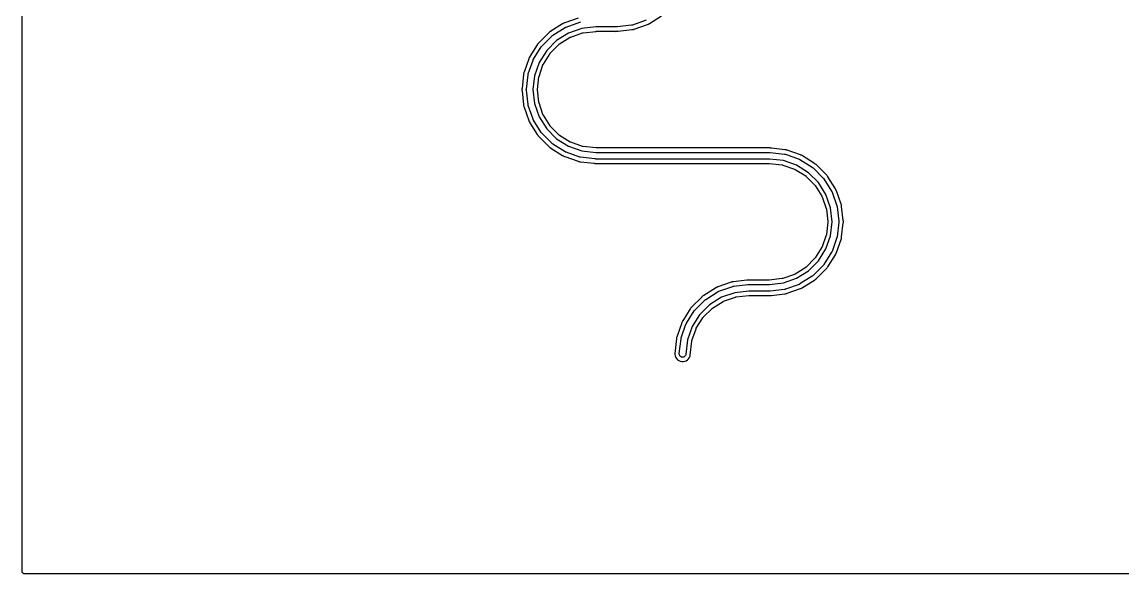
# Model space of a CAD drawing. Extents: x 140 to 150, y -60 to -50.
# Drawn here: x 140 to 145, y -60 to -57.49 of the extents above; entities that cross this region are included whole.
import ezdxf

# ---------------------------------------------------------------- set-up
doc = ezdxf.new("R2010")
doc.units = 0
doc.layers.add('BLACK', color=7, linetype='CONTINUOUS')

msp = doc.modelspace()

# ---------------------------------------------------------------- linework, layer by layer
at = {"layer": 'BLACK', "linetype": 'CONTINUOUS'}
for p, q in [((140, -59.9873), (140, -55.0476)), ((142.457, -57.4994), (142.456, -57.5005)), ((142.46, -57.4983), (142.457, -57.4994)), ((142.463, -57.4969), (142.46, -57.4981)), ((142.46, -57.4981), (142.46, -57.4982)), ((142.46, -57.4982), (142.46, -57.4982)), ((142.46, -57.4982), (142.46, -57.4983)), ((142.464, -57.4964), (142.463, -57.4969)), ((142.465, -57.4963), (142.464, -57.4964)), ((142.525, -57.475), (142.465, -57.4961)), ((142.465, -57.4961), (142.465, -57.4962)), ((142.465, -57.4962), (142.465, -57.4963)), ((142.471, -57.5154), (142.533, -57.4935)), ((142.533, -57.4935), (142.534, -57.4932)), ((142.534, -57.4932), (142.535, -57.4929)), ((142.535, -57.4929), (142.537, -57.4926)), ((142.835, -57.4846), (142.772, -57.5065)), ((142.848, -57.5006), (142.849, -57.4995)), ((142.849, -57.4995), (142.85, -57.4994)), ((142.85, -57.499), (142.904, -57.4651)), ((142.85, -57.4993), (142.85, -57.499)), ((142.85, -57.4994), (142.85, -57.4993)), ((142.392, -57.5419), (142.347, -57.587)), ((142.393, -57.5416), (142.392, -57.5419)), ((142.394, -57.5399), (142.393, -57.5412)), ((142.393, -57.5412), (142.393, -57.5414)), ((142.393, -57.5414), (142.393, -57.5416)), ((142.396, -57.5382), (142.394, -57.5399)), ((142.397, -57.538), (142.396, -57.5381)), ((142.396, -57.5381), (142.396, -57.5381)), ((142.396, -57.5381), (142.396, -57.5382)), ((142.399, -57.5362), (142.397, -57.538)), ((142.4, -57.5354), (142.399, -57.5362)), ((142.401, -57.5352), (142.4, -57.5354)), ((142.455, -57.501), (142.401, -57.5349)), ((142.401, -57.5349), (142.401, -57.535)), ((142.401, -57.535), (142.401, -57.5352)), ((142.411, -57.5525), (142.467, -57.5173)), ((142.482, -57.5433), (142.428, -57.5773)), ((142.456, -57.5006), (142.455, -57.5007)), ((142.455, -57.5007), (142.455, -57.501)), ((142.456, -57.5005), (142.456, -57.5006)), ((142.467, -57.5173), (142.468, -57.5167)), ((142.468, -57.5167), (142.469, -57.5162)), ((142.469, -57.5162), (142.47, -57.5156)), ((142.47, -57.5156), (142.471, -57.5154)), ((142.542, -57.5222), (142.482, -57.5433)), ((142.492, -57.561), (142.545, -57.5423)), ((142.606, -57.515), (142.542, -57.5222)), ((142.545, -57.5422), (142.547, -57.542)), ((142.545, -57.5423), (142.545, -57.5422)), ((142.545, -57.5423), (142.545, -57.5423)), ((142.545, -57.5423), (142.545, -57.5423)), ((142.547, -57.542), (142.548, -57.5417)), ((142.548, -57.5417), (142.607, -57.5351)), ((142.548, -57.5417), (142.548, -57.5417)), ((142.548, -57.5417), (142.548, -57.5417)), ((142.699, -57.515), (142.606, -57.515)), ((142.607, -57.5351), (142.608, -57.535)), ((142.607, -57.5351), (142.607, -57.5351)), ((142.607, -57.5351), (142.607, -57.5351)), ((142.608, -57.535), (142.696, -57.535)), ((142.696, -57.535), (142.696, -57.535)), ((142.696, -57.535), (142.696, -57.5351)), ((142.696, -57.5351), (142.7, -57.535)), ((142.7, -57.515), (142.699, -57.515)), ((142.699, -57.515), (142.699, -57.515)), ((142.701, -57.515), (142.7, -57.515)), ((142.7, -57.535), (142.7, -57.535)), ((142.7, -57.535), (142.702, -57.535)), ((142.702, -57.5149), (142.701, -57.515)), ((142.701, -57.515), (142.701, -57.515)), ((142.701, -57.515), (142.701, -57.515)), ((142.703, -57.5148), (142.702, -57.5149)), ((142.702, -57.535), (142.704, -57.5348)), ((142.768, -57.5074), (142.703, -57.5148)), ((142.703, -57.5148), (142.703, -57.5148)), ((142.704, -57.5348), (142.708, -57.5344)), ((142.704, -57.5348), (142.704, -57.5348)), ((142.704, -57.5348), (142.704, -57.5348)), ((142.708, -57.5343), (142.769, -57.5274)), ((142.708, -57.5344), (142.708, -57.5343)), ((142.769, -57.5074), (142.768, -57.5074)), ((142.77, -57.5071), (142.769, -57.5074)), ((142.769, -57.5274), (142.769, -57.5274)), ((142.769, -57.5274), (142.77, -57.5274)), ((142.771, -57.5068), (142.77, -57.5071)), ((142.77, -57.5274), (142.772, -57.5273)), ((142.77, -57.5274), (142.77, -57.5274)), ((142.772, -57.5065), (142.771, -57.5068)), ((142.772, -57.5273), (142.774, -57.5266)), ((142.774, -57.5266), (142.775, -57.5266)), ((142.775, -57.5266), (142.777, -57.526)), ((142.775, -57.5266), (142.775, -57.5266)), ((142.775, -57.5266), (142.775, -57.5266)), ((142.777, -57.526), (142.779, -57.5253)), ((142.779, -57.5252), (142.78, -57.5251)), ((142.779, -57.5253), (142.779, -57.5252)), ((142.78, -57.525), (142.84, -57.5039)), ((142.78, -57.5251), (142.78, -57.525)), ((142.84, -57.5038), (142.841, -57.5037)), ((142.84, -57.5039), (142.84, -57.5038)), ((142.841, -57.5036), (142.843, -57.5031)), ((142.841, -57.5037), (142.841, -57.5036)), ((142.843, -57.5031), (142.845, -57.5019)), ((142.845, -57.5018), (142.846, -57.5017)), ((142.845, -57.5019), (142.845, -57.5018)), ((142.845, -57.5018), (142.845, -57.5018)), ((142.846, -57.5017), (142.848, -57.5006)), ((142.34, -57.5957), (142.306, -57.6498)), ((142.341, -57.5951), (142.34, -57.5954)), ((142.34, -57.5954), (142.34, -57.5957)), ((142.342, -57.5934), (142.341, -57.595)), ((142.341, -57.595), (142.341, -57.5951)), ((142.343, -57.5913), (142.342, -57.5934)), ((142.344, -57.591), (142.343, -57.5911)), ((142.343, -57.5911), (142.343, -57.5912)), ((142.343, -57.5912), (142.343, -57.5913)), ((142.345, -57.5888), (142.344, -57.591)), ((142.347, -57.5876), (142.345, -57.5888)), ((142.347, -57.587), (142.347, -57.5871)), ((142.347, -57.5871), (142.347, -57.5874)), ((142.347, -57.5874), (142.347, -57.5876)), ((142.361, -57.602), (142.407, -57.5552)), ((142.428, -57.5773), (142.383, -57.6224)), ((142.399, -57.6339), (142.439, -57.594)), ((142.407, -57.5552), (142.408, -57.5545)), ((142.408, -57.5545), (142.409, -57.5537)), ((142.409, -57.5537), (142.41, -57.5529)), ((142.41, -57.5529), (142.411, -57.5525)), ((142.439, -57.5938), (142.44, -57.5937)), ((142.439, -57.5939), (142.439, -57.5938)), ((142.439, -57.594), (142.439, -57.5939)), ((142.44, -57.593), (142.441, -57.5923)), ((142.44, -57.5937), (142.44, -57.593)), ((142.441, -57.5922), (142.489, -57.5622)), ((142.441, -57.5923), (142.441, -57.5922)), ((142.441, -57.5923), (142.441, -57.5923)), ((142.489, -57.5622), (142.489, -57.5621)), ((142.489, -57.5621), (142.49, -57.5621)), ((142.49, -57.562), (142.491, -57.5615)), ((142.49, -57.5621), (142.49, -57.562)), ((142.491, -57.5615), (142.492, -57.561)), ((142.492, -57.561), (142.492, -57.561)), ((142.492, -57.561), (142.492, -57.561)), ((142.306, -57.6498), (142.306, -57.6499)), ((142.306, -57.6499), (142.306, -57.6502)), ((142.323, -57.6614), (142.358, -57.6054)), ((142.383, -57.6224), (142.349, -57.6764)), ((142.358, -57.6046), (142.359, -57.6036)), ((142.358, -57.6054), (142.358, -57.6046)), ((142.359, -57.6036), (142.36, -57.6026)), ((142.36, -57.6026), (142.361, -57.602)), ((142.368, -57.6839), (142.398, -57.6361)), ((142.398, -57.6358), (142.399, -57.6349)), ((142.398, -57.6359), (142.398, -57.6358)), ((142.398, -57.636), (142.398, -57.6359)), ((142.398, -57.6361), (142.398, -57.636)), ((142.399, -57.634), (142.399, -57.6339)), ((142.399, -57.6349), (142.399, -57.634)), ((142.399, -57.634), (142.399, -57.634)), ((142.301, -57.6599), (142.28, -57.7201)), ((142.299, -57.7278), (142.321, -57.6653)), ((142.302, -57.6595), (142.301, -57.6599)), ((142.303, -57.6548), (142.302, -57.6573)), ((142.302, -57.6573), (142.302, -57.659)), ((142.302, -57.659), (142.302, -57.6592)), ((142.302, -57.6592), (142.302, -57.6595)), ((142.304, -57.6547), (142.303, -57.6547)), ((142.303, -57.6547), (142.303, -57.6548)), ((142.305, -57.652), (142.304, -57.6545)), ((142.304, -57.6545), (142.304, -57.6547)), ((142.306, -57.6505), (142.305, -57.652)), ((142.306, -57.6502), (142.306, -57.6505)), ((142.321, -57.6645), (142.322, -57.6634)), ((142.321, -57.6653), (142.321, -57.6645)), ((142.322, -57.6622), (142.323, -57.6614)), ((142.322, -57.6634), (142.322, -57.6622)), ((142.349, -57.6764), (142.328, -57.7366)), ((142.348, -57.7397), (142.366, -57.6865)), ((142.366, -57.6861), (142.367, -57.6851)), ((142.366, -57.6862), (142.366, -57.6861)), ((142.366, -57.6863), (142.366, -57.6862)), ((142.366, -57.6865), (142.366, -57.6863)), ((142.367, -57.6841), (142.368, -57.684)), ((142.367, -57.6851), (142.367, -57.6841)), ((142.368, -57.684), (142.368, -57.6839)), ((142.278, -57.731), (142.271, -57.7944)), ((142.279, -57.7256), (142.278, -57.7283)), ((142.278, -57.7283), (142.278, -57.7301)), ((142.278, -57.7301), (142.278, -57.7303)), ((142.278, -57.7303), (142.278, -57.7306)), ((142.278, -57.7306), (142.278, -57.731)), ((142.28, -57.7209), (142.279, -57.7226)), ((142.279, -57.7226), (142.279, -57.7253)), ((142.279, -57.7253), (142.279, -57.7254)), ((142.279, -57.7254), (142.279, -57.7255)), ((142.279, -57.7255), (142.279, -57.7256)), ((142.28, -57.7201), (142.28, -57.7203)), ((142.28, -57.7203), (142.28, -57.7206)), ((142.28, -57.7206), (142.28, -57.7209)), ((142.291, -57.7978), (142.298, -57.7321)), ((142.298, -57.7299), (142.299, -57.7287)), ((142.298, -57.7311), (142.298, -57.7299)), ((142.298, -57.7321), (142.298, -57.7311)), ((142.299, -57.7287), (142.299, -57.7278)), ((142.328, -57.7366), (142.32, -57.8)), ((142.341, -57.7986), (142.347, -57.7425)), ((142.347, -57.741), (142.348, -57.7399)), ((142.347, -57.7421), (142.347, -57.741)), ((142.347, -57.7422), (142.347, -57.7421)), ((142.347, -57.7423), (142.347, -57.7422)), ((142.347, -57.7425), (142.347, -57.7423)), ((142.348, -57.7398), (142.348, -57.7397)), ((142.348, -57.7399), (142.348, -57.7398)), ((142.271, -57.7953), (142.27, -57.797)), ((142.27, -57.797), (142.27, -57.7998)), ((142.27, -57.7998), (142.27, -57.8)), ((142.27, -57.8), (142.27, -57.8001)), ((142.271, -57.7944), (142.271, -57.7946)), ((142.271, -57.7946), (142.271, -57.7949)), ((142.271, -57.7949), (142.271, -57.7953)), ((142.29, -57.7987), (142.291, -57.7978)), ((142.29, -57.8), (142.29, -57.7987)), ((142.29, -57.8013), (142.29, -57.8)), ((142.32, -57.8), (142.328, -57.8634)), ((142.341, -57.7987), (142.341, -57.7986)), ((142.341, -57.7988), (142.341, -57.7987)), ((142.341, -57.7999), (142.341, -57.7988)), ((142.341, -57.8011), (142.341, -57.7999)), ((142.27, -57.8001), (142.27, -57.8002)), ((142.27, -57.8002), (142.27, -57.803)), ((142.27, -57.803), (142.271, -57.8047)), ((142.271, -57.8047), (142.271, -57.8049)), ((142.271, -57.8049), (142.271, -57.8052)), ((142.271, -57.8052), (142.271, -57.8056)), ((142.271, -57.8056), (142.278, -57.869)), ((142.291, -57.8022), (142.29, -57.8013)), ((142.298, -57.8679), (142.291, -57.8022)), ((142.341, -57.8012), (142.341, -57.8011)), ((142.341, -57.8011), (142.341, -57.8011)), ((142.341, -57.8014), (142.341, -57.8012)), ((142.347, -57.8575), (142.341, -57.8014)), ((142.278, -57.869), (142.278, -57.8692)), ((142.278, -57.8692), (142.278, -57.8695)), ((142.278, -57.8695), (142.278, -57.8699)), ((142.278, -57.8699), (142.278, -57.8717)), ((142.278, -57.8717), (142.279, -57.8744)), ((142.279, -57.8744), (142.279, -57.8745)), ((142.279, -57.8745), (142.279, -57.8746)), ((142.279, -57.8746), (142.279, -57.8747)), ((142.279, -57.8747), (142.279, -57.8774)), ((142.279, -57.8774), (142.28, -57.8791)), ((142.28, -57.8791), (142.28, -57.8792)), ((142.28, -57.8792), (142.28, -57.8796)), ((142.28, -57.8796), (142.28, -57.8799)), ((142.28, -57.8799), (142.301, -57.9401)), ((142.298, -57.8689), (142.298, -57.8679)), ((142.298, -57.8701), (142.298, -57.8689)), ((142.299, -57.8713), (142.298, -57.8701)), ((142.299, -57.8722), (142.299, -57.8713)), ((142.321, -57.9346), (142.299, -57.8722)), ((142.328, -57.8634), (142.349, -57.9236)), ((142.347, -57.8576), (142.347, -57.8575)), ((142.347, -57.8577), (142.347, -57.8576)), ((142.347, -57.8588), (142.347, -57.8577)), ((142.348, -57.8599), (142.347, -57.8588)), ((142.348, -57.86), (142.348, -57.8599)), ((142.348, -57.8601), (142.348, -57.86)), ((142.348, -57.8603), (142.348, -57.8601)), ((142.366, -57.9135), (142.348, -57.8603)), ((142.301, -57.9401), (142.302, -57.9403)), ((142.302, -57.9403), (142.302, -57.9407)), ((142.302, -57.9407), (142.302, -57.941)), ((142.302, -57.941), (142.302, -57.9427)), ((142.302, -57.9427), (142.303, -57.9452)), ((142.303, -57.9452), (142.304, -57.9453)), ((142.304, -57.9453), (142.304, -57.9454)), ((142.304, -57.9454), (142.304, -57.9455)), ((142.304, -57.9455), (142.305, -57.948)), ((142.305, -57.948), (142.306, -57.9495)), ((142.306, -57.9495), (142.306, -57.9496)), ((142.306, -57.9496), (142.306, -57.9499)), ((142.306, -57.9499), (142.306, -57.9502)), ((142.321, -57.9355), (142.321, -57.9346)), ((142.322, -57.9366), (142.321, -57.9355)), ((142.322, -57.9378), (142.322, -57.9366)), ((142.323, -57.9386), (142.322, -57.9378)), ((142.358, -57.9946), (142.323, -57.9386)), ((142.349, -57.9236), (142.383, -57.9776)), ((142.366, -57.9136), (142.366, -57.9135)), ((142.366, -57.9137), (142.366, -57.9136)), ((142.367, -57.9148), (142.366, -57.9137)), ((142.367, -57.9158), (142.367, -57.9148)), ((142.367, -57.9159), (142.367, -57.9158)), ((142.368, -57.9161), (142.367, -57.9159)), ((142.367, -57.9159), (142.367, -57.9159)), ((142.398, -57.9639), (142.368, -57.9161)), ((142.306, -57.9502), (142.34, -58.0043)), ((142.358, -57.9954), (142.358, -57.9946)), ((142.359, -57.9964), (142.358, -57.9954)), ((142.36, -57.9974), (142.359, -57.9964)), ((142.361, -57.998), (142.36, -57.9974)), ((142.407, -58.0448), (142.361, -57.998)), ((142.383, -57.9776), (142.428, -58.0227)), ((142.398, -57.964), (142.398, -57.9639)), ((142.398, -57.9649), (142.398, -57.964)), ((142.398, -57.964), (142.398, -57.964)), ((142.399, -57.9658), (142.398, -57.9649)), ((142.399, -57.9659), (142.399, -57.9658)), ((142.399, -57.966), (142.399, -57.9659)), ((142.399, -57.9661), (142.399, -57.966)), ((142.439, -58.006), (142.399, -57.9661)), ((142.34, -58.0043), (142.34, -58.0044)), ((142.34, -58.0044), (142.341, -58.0047)), ((142.341, -58.0047), (142.341, -58.005)), ((142.341, -58.005), (142.342, -58.0066)), ((142.342, -58.0066), (142.343, -58.0087)), ((142.343, -58.0087), (142.343, -58.0089)), ((142.343, -58.0089), (142.343, -58.0089)), ((142.343, -58.0089), (142.344, -58.009)), ((142.344, -58.009), (142.345, -58.0112)), ((142.345, -58.0112), (142.347, -58.0124)), ((142.347, -58.0124), (142.347, -58.0125)), ((142.347, -58.0125), (142.347, -58.0128)), ((142.347, -58.0128), (142.347, -58.013)), ((142.347, -58.013), (142.392, -58.0581)), ((142.408, -58.0455), (142.407, -58.0448)), ((142.409, -58.0463), (142.408, -58.0455)), ((142.41, -58.0471), (142.409, -58.0463)), ((142.411, -58.0475), (142.41, -58.0471)), ((142.467, -58.0827), (142.411, -58.0475)), ((142.428, -58.0227), (142.482, -58.0567)), ((142.439, -58.0061), (142.439, -58.006)), ((142.44, -58.0068), (142.439, -58.0061)), ((142.439, -58.0061), (142.439, -58.0061)), ((142.441, -58.0076), (142.44, -58.0068)), ((142.441, -58.0077), (142.441, -58.0076)), ((142.441, -58.0076), (142.441, -58.0076)), ((142.441, -58.0078), (142.441, -58.0077)), ((142.489, -58.0378), (142.441, -58.0078)), ((142.489, -58.0379), (142.489, -58.0378)), ((142.489, -58.0378), (142.489, -58.0378)), ((142.49, -58.0384), (142.489, -58.0379)), ((142.491, -58.0389), (142.49, -58.0384)), ((142.492, -58.0389), (142.491, -58.0389)), ((142.492, -58.039), (142.492, -58.0389)), ((142.545, -58.0577), (142.492, -58.039)), ((142.492, -58.039), (142.492, -58.039)), ((142.392, -58.0581), (142.393, -58.0583)), ((142.393, -58.0583), (142.393, -58.0585)), ((142.393, -58.0585), (142.393, -58.0588)), ((142.393, -58.0588), (142.394, -58.0601)), ((142.394, -58.0601), (142.396, -58.0618)), ((142.396, -58.0618), (142.396, -58.0619)), ((142.396, -58.0619), (142.397, -58.062)), ((142.397, -58.062), (142.397, -58.062)), ((142.397, -58.062), (142.399, -58.0638)), ((142.399, -58.0638), (142.4, -58.0646)), ((142.4, -58.0646), (142.4, -58.0647)), ((142.4, -58.0647), (142.401, -58.0649)), ((142.401, -58.0649), (142.401, -58.0651)), ((142.401, -58.0651), (142.455, -58.099)), ((142.455, -58.099), (142.455, -58.0991)), ((142.455, -58.0991), (142.456, -58.0994)), ((142.456, -58.0994), (142.456, -58.0995)), ((142.456, -58.0995), (142.457, -58.1006)), ((142.468, -58.0833), (142.467, -58.0827)), ((142.469, -58.0838), (142.468, -58.0833)), ((142.47, -58.0844), (142.469, -58.0838)), ((142.471, -58.0846), (142.47, -58.0844)), ((142.533, -58.1065), (142.471, -58.0846)), ((142.482, -58.0567), (142.542, -58.0778)), ((142.542, -58.0778), (142.606, -58.085)), ((142.546, -58.058), (142.545, -58.0577)), ((142.545, -58.0577), (142.545, -58.0577)), ((142.545, -58.0577), (142.545, -58.0577)), ((142.548, -58.0583), (142.546, -58.058)), ((142.607, -58.0649), (142.548, -58.0583)), ((142.548, -58.0583), (142.548, -58.0583)), ((142.548, -58.0583), (142.548, -58.0583)), ((142.548, -58.0583), (142.548, -58.0583)), ((142.606, -58.085), (143.393, -58.085)), ((142.608, -58.065), (142.607, -58.0649)), ((142.607, -58.0649), (142.607, -58.0649)), ((143.39, -58.065), (142.608, -58.065)), ((142.608, -58.065), (142.608, -58.065)), ((143.391, -58.0649), (143.39, -58.065)), ((143.395, -58.065), (143.391, -58.0649)), ((143.393, -58.085), (143.393, -58.085)), ((143.393, -58.085), (143.395, -58.085)), ((143.397, -58.065), (143.395, -58.065)), ((143.395, -58.065), (143.395, -58.065)), ((143.395, -58.065), (143.395, -58.065)), ((143.395, -58.085), (143.395, -58.085)), ((143.395, -58.085), (143.395, -58.085)), ((143.395, -58.085), (143.396, -58.085)), ((143.396, -58.085), (143.396, -58.0851)), ((143.396, -58.0851), (143.398, -58.0852)), ((143.398, -58.0652), (143.397, -58.065)), ((143.402, -58.0656), (143.398, -58.0652)), ((143.398, -58.0652), (143.398, -58.0652)), ((143.398, -58.0652), (143.398, -58.0652)), ((143.398, -58.0852), (143.398, -58.0852)), ((143.398, -58.0852), (143.463, -58.0926)), ((143.403, -58.0657), (143.402, -58.0656)), ((143.464, -58.0726), (143.403, -58.0657)), ((143.403, -58.0657), (143.403, -58.0657)), ((143.463, -58.0926), (143.463, -58.0926)), ((143.463, -58.0926), (143.465, -58.0929)), ((143.465, -58.0726), (143.464, -58.0726)), ((143.464, -58.0726), (143.464, -58.0726)), ((143.464, -58.0726), (143.464, -58.0726)), ((143.466, -58.0727), (143.465, -58.0726)), ((143.465, -58.0929), (143.466, -58.0932)), ((143.469, -58.0734), (143.466, -58.0727)), ((143.466, -58.0932), (143.467, -58.0935)), ((143.467, -58.0935), (143.529, -58.1154)), ((143.472, -58.074), (143.469, -58.0734)), ((143.469, -58.0734), (143.469, -58.0734)), ((143.469, -58.0734), (143.469, -58.0734)), ((143.469, -58.0734), (143.469, -58.0734)), ((143.474, -58.0747), (143.472, -58.074)), ((143.474, -58.0748), (143.474, -58.0747)), ((143.474, -58.075), (143.474, -58.0748)), ((143.475, -58.075), (143.474, -58.075)), ((143.535, -58.0961), (143.475, -58.075)), ((143.535, -58.0962), (143.535, -58.0961)), ((143.535, -58.0963), (143.535, -58.0962)), ((143.536, -58.0964), (143.535, -58.0963)), ((143.537, -58.0969), (143.536, -58.0964)), ((143.54, -58.0981), (143.537, -58.0969)), ((143.54, -58.0982), (143.54, -58.0981)), ((143.54, -58.0981), (143.54, -58.0981)), ((143.543, -58.0994), (143.54, -58.0982)), ((143.54, -58.0982), (143.54, -58.0982)), ((143.544, -58.1005), (143.543, -58.0994)), ((142.457, -58.1006), (142.46, -58.1017)), ((142.46, -58.1017), (142.46, -58.1018)), ((142.46, -58.1018), (142.46, -58.1019)), ((142.46, -58.1019), (142.46, -58.1019)), ((142.46, -58.1019), (142.463, -58.1031)), ((142.463, -58.1031), (142.464, -58.1036)), ((142.464, -58.1036), (142.465, -58.1037)), ((142.465, -58.1037), (142.465, -58.1038)), ((142.465, -58.1038), (142.465, -58.1039)), ((142.465, -58.1039), (142.525, -58.125)), ((142.525, -58.125), (142.526, -58.125)), ((142.526, -58.125), (142.526, -58.1252)), ((142.526, -58.1252), (142.526, -58.1253)), ((142.526, -58.1253), (142.528, -58.126)), ((142.528, -58.126), (142.531, -58.1266)), ((142.531, -58.1266), (142.531, -58.1266)), ((142.531, -58.1266), (142.531, -58.1266)), ((142.531, -58.1266), (142.531, -58.1266)), ((142.531, -58.1266), (142.534, -58.1273)), ((142.534, -58.1068), (142.533, -58.1065)), ((142.535, -58.1071), (142.534, -58.1068)), ((142.534, -58.1273), (142.535, -58.1274)), ((142.537, -58.1074), (142.535, -58.1071)), ((142.535, -58.1274), (142.536, -58.1274)), ((142.536, -58.1274), (142.536, -58.1274)), ((142.536, -58.1274), (142.536, -58.1274)), ((142.536, -58.1274), (142.597, -58.1343)), ((142.602, -58.1148), (142.537, -58.1074)), ((142.537, -58.1074), (142.537, -58.1074)), ((142.597, -58.1343), (142.597, -58.1343)), ((142.597, -58.1343), (142.598, -58.1344)), ((142.598, -58.1344), (142.602, -58.1348)), ((142.604, -58.1149), (142.602, -58.1148)), ((142.602, -58.1148), (142.602, -58.1148)), ((142.602, -58.1348), (142.602, -58.1348)), ((142.602, -58.1348), (142.602, -58.1348)), ((142.602, -58.1348), (142.603, -58.135)), ((142.603, -58.135), (142.605, -58.135)), ((142.604, -58.115), (142.604, -58.1149)), ((142.605, -58.115), (142.604, -58.115)), ((142.607, -58.115), (142.605, -58.115)), ((142.605, -58.115), (142.605, -58.115)), ((142.605, -58.115), (142.605, -58.115)), ((142.605, -58.135), (142.605, -58.135)), ((142.605, -58.135), (142.605, -58.135)), ((142.605, -58.135), (142.609, -58.1351)), ((143.394, -58.115), (142.607, -58.115)), ((142.607, -58.115), (142.607, -58.115)), ((142.609, -58.1351), (142.61, -58.135)), ((142.61, -58.135), (143.392, -58.135)), ((143.392, -58.135), (143.392, -58.135)), ((143.392, -58.135), (143.393, -58.1351)), ((143.393, -58.1351), (143.393, -58.1351)), ((143.393, -58.1351), (143.452, -58.1417)), ((143.458, -58.1222), (143.394, -58.115)), ((143.452, -58.1417), (143.452, -58.1417)), ((143.452, -58.1417), (143.452, -58.1417)), ((143.452, -58.1417), (143.452, -58.1417)), ((143.452, -58.1417), (143.454, -58.142)), ((143.454, -58.142), (143.455, -58.1423)), ((143.455, -58.1423), (143.455, -58.1423)), ((143.455, -58.1423), (143.455, -58.1423)), ((143.455, -58.1423), (143.508, -58.161)), ((143.518, -58.1433), (143.458, -58.1222)), ((143.572, -58.1773), (143.518, -58.1433)), ((143.529, -58.1154), (143.53, -58.1156)), ((143.53, -58.1156), (143.531, -58.1162)), ((143.531, -58.1162), (143.532, -58.1167)), ((143.532, -58.1167), (143.533, -58.1173)), ((143.533, -58.1173), (143.589, -58.1525)), ((143.544, -58.1006), (143.544, -58.1005)), ((143.545, -58.1009), (143.544, -58.1006)), ((143.545, -58.101), (143.545, -58.1009)), ((143.599, -58.1349), (143.545, -58.101)), ((143.599, -58.1351), (143.599, -58.1349)), ((143.6, -58.1353), (143.599, -58.1351)), ((143.6, -58.1354), (143.6, -58.1353)), ((143.601, -58.1362), (143.6, -58.1354)), ((143.603, -58.138), (143.601, -58.1362)), ((143.603, -58.1381), (143.603, -58.138)), ((143.603, -58.138), (143.603, -58.138)), ((143.604, -58.1382), (143.603, -58.1381)), ((143.606, -58.1399), (143.604, -58.1382)), ((143.607, -58.1412), (143.606, -58.1399)), ((143.607, -58.1415), (143.607, -58.1412)), ((143.607, -58.1418), (143.607, -58.1415)), ((143.608, -58.1419), (143.607, -58.1418)), ((143.653, -58.187), (143.608, -58.1419)), ((143.508, -58.161), (143.508, -58.161)), ((143.508, -58.161), (143.508, -58.1611)), ((143.508, -58.1611), (143.509, -58.1611)), ((143.509, -58.1611), (143.51, -58.1616)), ((143.51, -58.1616), (143.511, -58.1621)), ((143.511, -58.1621), (143.511, -58.1622)), ((143.511, -58.1622), (143.511, -58.1622)), ((143.511, -58.1622), (143.559, -58.1922)), ((143.559, -58.1922), (143.559, -58.1923)), ((143.559, -58.1923), (143.559, -58.1924)), ((143.559, -58.1924), (143.559, -58.1924)), ((143.559, -58.1924), (143.56, -58.1932)), ((143.56, -58.1932), (143.561, -58.1939)), ((143.561, -58.1939), (143.561, -58.1939)), ((143.561, -58.1939), (143.561, -58.194)), ((143.561, -58.194), (143.601, -58.2339)), ((143.617, -58.2224), (143.572, -58.1773)), ((143.589, -58.1525), (143.59, -58.1529)), ((143.59, -58.1529), (143.591, -58.1537)), ((143.591, -58.1537), (143.592, -58.1545)), ((143.592, -58.1545), (143.593, -58.1552)), ((143.593, -58.1552), (143.639, -58.202)), ((143.653, -58.1873), (143.653, -58.187)), ((143.653, -58.1875), (143.653, -58.1873)), ((143.653, -58.1876), (143.653, -58.1875)), ((143.655, -58.1888), (143.653, -58.1876)), ((143.656, -58.191), (143.655, -58.1888)), ((143.657, -58.1911), (143.656, -58.191)), ((143.656, -58.191), (143.656, -58.191)), ((143.657, -58.1913), (143.657, -58.1911)), ((143.658, -58.1934), (143.657, -58.1913)), ((143.659, -58.195), (143.658, -58.1934)), ((143.659, -58.1953), (143.659, -58.195)), ((143.66, -58.1956), (143.659, -58.1953)), ((143.66, -58.1957), (143.66, -58.1956)), ((143.694, -58.2498), (143.66, -58.1957)), ((143.601, -58.2339), (143.601, -58.234)), ((143.601, -58.234), (143.601, -58.2341)), ((143.601, -58.2341), (143.601, -58.2342)), ((143.601, -58.2342), (143.602, -58.2351)), ((143.602, -58.2351), (143.602, -58.236)), ((143.602, -58.236), (143.602, -58.236)), ((143.602, -58.236), (143.602, -58.2361)), ((143.602, -58.2361), (143.632, -58.2839)), ((143.651, -58.2764), (143.617, -58.2224)), ((143.639, -58.202), (143.64, -58.2026)), ((143.64, -58.2026), (143.641, -58.2036)), ((143.641, -58.2036), (143.642, -58.2046)), ((143.642, -58.2046), (143.642, -58.2054)), ((143.642, -58.2054), (143.677, -58.2614)), ((143.694, -58.2501), (143.694, -58.2498)), ((143.632, -58.2839), (143.633, -58.2841)), ((143.633, -58.2841), (143.633, -58.2841)), ((143.633, -58.2841), (143.633, -58.2842)), ((143.633, -58.2842), (143.633, -58.2852)), ((143.633, -58.2852), (143.634, -58.2863)), ((143.634, -58.2863), (143.634, -58.2864)), ((143.634, -58.2864), (143.634, -58.2865)), ((143.634, -58.2865), (143.652, -58.3397)), ((143.672, -58.3366), (143.651, -58.2764)), ((143.677, -58.2614), (143.678, -58.2622)), ((143.678, -58.2622), (143.678, -58.2633)), ((143.678, -58.2633), (143.679, -58.2645)), ((143.679, -58.2645), (143.679, -58.2654)), ((143.679, -58.2654), (143.701, -58.3278)), ((143.694, -58.2504), (143.694, -58.2501)), ((143.694, -58.2505), (143.694, -58.2504)), ((143.695, -58.252), (143.694, -58.2505)), ((143.696, -58.2545), (143.695, -58.252)), ((143.696, -58.2546), (143.696, -58.2545)), ((143.696, -58.2545), (143.696, -58.2545)), ((143.697, -58.2548), (143.696, -58.2546)), ((143.698, -58.2573), (143.697, -58.2548)), ((143.698, -58.259), (143.698, -58.2573)), ((143.698, -58.2593), (143.698, -58.259)), ((143.698, -58.2597), (143.698, -58.2593)), ((143.699, -58.2599), (143.698, -58.2597)), ((143.72, -58.3201), (143.699, -58.2599)), ((143.652, -58.3397), (143.652, -58.3399)), ((143.652, -58.3399), (143.652, -58.34)), ((143.652, -58.34), (143.652, -58.3401)), ((143.652, -58.3401), (143.653, -58.3412)), ((143.653, -58.3412), (143.653, -58.3423)), ((143.653, -58.3423), (143.653, -58.3424)), ((143.653, -58.3424), (143.653, -58.3425)), ((143.653, -58.3425), (143.659, -58.3986)), ((143.68, -58.4), (143.672, -58.3366)), ((143.701, -58.3278), (143.701, -58.3287)), ((143.701, -58.3287), (143.702, -58.3299)), ((143.702, -58.3299), (143.702, -58.3311)), ((143.702, -58.3311), (143.702, -58.3321)), ((143.702, -58.3321), (143.709, -58.3978)), ((143.72, -58.3204), (143.72, -58.3201)), ((143.72, -58.3208), (143.72, -58.3204)), ((143.72, -58.3209), (143.72, -58.3208)), ((143.721, -58.3226), (143.72, -58.3209)), ((143.721, -58.3253), (143.721, -58.3226)), ((143.721, -58.3254), (143.721, -58.3253)), ((143.721, -58.3256), (143.721, -58.3254)), ((143.721, -58.3254), (143.721, -58.3254)), ((143.722, -58.3283), (143.721, -58.3256)), ((143.722, -58.3301), (143.722, -58.3283)), ((143.722, -58.3304), (143.722, -58.3301)), ((143.722, -58.3308), (143.722, -58.3304)), ((143.722, -58.331), (143.722, -58.3308)), ((143.729, -58.3944), (143.722, -58.331)), ((143.659, -58.3986), (143.659, -58.3988)), ((143.659, -58.3988), (143.659, -58.3988)), ((143.659, -58.3988), (143.659, -58.3989)), ((143.659, -58.3989), (143.659, -58.4001)), ((143.672, -58.4634), (143.68, -58.4)), ((143.709, -58.3978), (143.71, -58.3987)), ((143.71, -58.3987), (143.71, -58.4)), ((143.71, -58.4), (143.71, -58.4013)), ((143.729, -58.3948), (143.729, -58.3944)), ((143.729, -58.3951), (143.729, -58.3948)), ((143.729, -58.3953), (143.729, -58.3951)), ((143.73, -58.397), (143.729, -58.3953)), ((143.73, -58.3998), (143.73, -58.397)), ((143.73, -58.3999), (143.73, -58.3998)), ((143.73, -58.4), (143.73, -58.3999)), ((143.73, -58.4002), (143.73, -58.4)), ((143.659, -58.4014), (143.653, -58.4575)), ((143.659, -58.4001), (143.659, -58.4012)), ((143.659, -58.4012), (143.659, -58.4013)), ((143.659, -58.4013), (143.659, -58.4014)), ((143.709, -58.4022), (143.702, -58.4679)), ((143.71, -58.4013), (143.709, -58.4022)), ((143.722, -58.469), (143.729, -58.4056)), ((143.729, -58.4047), (143.73, -58.403)), ((143.729, -58.405), (143.729, -58.4047)), ((143.729, -58.4054), (143.729, -58.405)), ((143.729, -58.4056), (143.729, -58.4054)), ((143.73, -58.403), (143.73, -58.4002)), ((143.652, -58.4603), (143.634, -58.5135)), ((143.651, -58.5236), (143.672, -58.4634)), ((143.653, -58.459), (143.652, -58.4601)), ((143.652, -58.4601), (143.652, -58.4602)), ((143.652, -58.4602), (143.652, -58.4603)), ((143.653, -58.4575), (143.653, -58.4577)), ((143.653, -58.4577), (143.653, -58.4578)), ((143.653, -58.4578), (143.653, -58.4579)), ((143.653, -58.4579), (143.653, -58.459)), ((143.701, -58.4722), (143.679, -58.5346)), ((143.699, -58.5401), (143.72, -58.4799)), ((143.702, -58.4701), (143.701, -58.4713)), ((143.701, -58.4713), (143.701, -58.4722)), ((143.702, -58.4679), (143.702, -58.4689)), ((143.702, -58.4689), (143.702, -58.4701)), ((143.72, -58.4791), (143.721, -58.4774)), ((143.72, -58.4794), (143.72, -58.4791)), ((143.72, -58.4797), (143.72, -58.4794)), ((143.72, -58.4799), (143.72, -58.4797)), ((143.721, -58.4744), (143.722, -58.4717)), ((143.721, -58.4745), (143.721, -58.4744)), ((143.721, -58.4746), (143.721, -58.4745)), ((143.721, -58.4747), (143.721, -58.4746)), ((143.721, -58.4774), (143.721, -58.4747)), ((143.722, -58.4694), (143.722, -58.469)), ((143.722, -58.4697), (143.722, -58.4694)), ((143.722, -58.4699), (143.722, -58.4697)), ((143.722, -58.4717), (143.722, -58.4699)), ((143.632, -58.5161), (143.602, -58.5639)), ((143.617, -58.5776), (143.651, -58.5236)), ((143.633, -58.5159), (143.632, -58.516)), ((143.632, -58.516), (143.632, -58.5161)), ((143.634, -58.5139), (143.633, -58.5149)), ((143.633, -58.5149), (143.633, -58.5159)), ((143.634, -58.5135), (143.634, -58.5137)), ((143.634, -58.5137), (143.634, -58.5138)), ((143.634, -58.5138), (143.634, -58.5139)), ((143.677, -58.5386), (143.642, -58.5946)), ((143.678, -58.5378), (143.677, -58.5386)), ((143.679, -58.5355), (143.678, -58.5367)), ((143.678, -58.5367), (143.678, -58.5378)), ((143.679, -58.5346), (143.679, -58.5355)), ((143.694, -58.5494), (143.695, -58.548)), ((143.694, -58.5498), (143.694, -58.5494)), ((143.694, -58.55), (143.694, -58.5498)), ((143.694, -58.5502), (143.694, -58.55)), ((143.695, -58.548), (143.696, -58.5455)), ((143.696, -58.5453), (143.697, -58.5452)), ((143.696, -58.5454), (143.696, -58.5453)), ((143.696, -58.5455), (143.696, -58.5454)), ((143.697, -58.5452), (143.698, -58.5427)), ((143.698, -58.5405), (143.699, -58.5401)), ((143.698, -58.5408), (143.698, -58.5405)), ((143.698, -58.541), (143.698, -58.5408)), ((143.698, -58.5427), (143.698, -58.541)), ((143.601, -58.5661), (143.561, -58.606)), ((143.572, -58.6227), (143.617, -58.5776)), ((143.639, -58.598), (143.593, -58.6448)), ((143.602, -58.5642), (143.601, -58.5651)), ((143.601, -58.5651), (143.601, -58.566)), ((143.601, -58.566), (143.601, -58.566)), ((143.601, -58.566), (143.601, -58.5661)), ((143.602, -58.5639), (143.602, -58.564)), ((143.602, -58.564), (143.602, -58.5641)), ((143.602, -58.5641), (143.602, -58.5642)), ((143.64, -58.5974), (143.639, -58.598)), ((143.641, -58.5964), (143.64, -58.5974)), ((143.642, -58.5954), (143.641, -58.5964)), ((143.642, -58.5946), (143.642, -58.5954)), ((143.66, -58.6043), (143.694, -58.5502)), ((143.508, -58.639), (143.455, -58.6577)), ((143.509, -58.6385), (143.508, -58.639)), ((143.508, -58.639), (143.508, -58.639)), ((143.508, -58.639), (143.508, -58.639)), ((143.51, -58.638), (143.509, -58.6385)), ((143.511, -58.6379), (143.51, -58.6379)), ((143.51, -58.6379), (143.51, -58.638)), ((143.559, -58.6078), (143.511, -58.6378)), ((143.511, -58.6378), (143.511, -58.6379)), ((143.518, -58.6567), (143.572, -58.6227)), ((143.589, -58.6475), (143.533, -58.6827)), ((143.56, -58.607), (143.559, -58.6077)), ((143.559, -58.6077), (143.559, -58.6077)), ((143.559, -58.6077), (143.559, -58.6078)), ((143.561, -58.6062), (143.56, -58.6063)), ((143.56, -58.6063), (143.56, -58.607)), ((143.561, -58.606), (143.561, -58.6061)), ((143.561, -58.6061), (143.561, -58.6062)), ((143.59, -58.6471), (143.589, -58.6475)), ((143.591, -58.6463), (143.59, -58.6471)), ((143.592, -58.6455), (143.591, -58.6463)), ((143.593, -58.6448), (143.592, -58.6455)), ((143.608, -58.6581), (143.653, -58.613)), ((143.653, -58.6124), (143.655, -58.6112)), ((143.653, -58.6126), (143.653, -58.6124)), ((143.653, -58.6128), (143.653, -58.6126)), ((143.653, -58.613), (143.653, -58.6128)), ((143.655, -58.6112), (143.656, -58.609)), ((143.656, -58.609), (143.657, -58.6089)), ((143.657, -58.6087), (143.658, -58.6066)), ((143.657, -58.6088), (143.657, -58.6087)), ((143.657, -58.6089), (143.657, -58.6088)), ((143.658, -58.6066), (143.659, -58.605)), ((143.659, -58.6049), (143.66, -58.6046)), ((143.659, -58.605), (143.659, -58.6049)), ((143.66, -58.6046), (143.66, -58.6043)), ((143.152, -58.6994), (143.151, -58.7005)), ((143.154, -58.6983), (143.152, -58.6994)), ((143.155, -58.6982), (143.154, -58.6983)), ((143.157, -58.6969), (143.155, -58.6981)), ((143.155, -58.6981), (143.155, -58.6982)), ((143.155, -58.6982), (143.155, -58.6982)), ((143.159, -58.6964), (143.157, -58.6969)), ((143.16, -58.6962), (143.159, -58.6963)), ((143.159, -58.6963), (143.159, -58.6964)), ((143.22, -58.675), (143.16, -58.6961)), ((143.16, -58.6961), (143.16, -58.6962)), ((143.165, -58.7154), (143.228, -58.6935)), ((143.221, -58.6748), (143.22, -58.6749)), ((143.22, -58.6749), (143.22, -58.675)), ((143.223, -58.674), (143.221, -58.6747)), ((143.221, -58.6747), (143.221, -58.6748)), ((143.225, -58.6734), (143.223, -58.674)), ((143.226, -58.6734), (143.225, -58.6734)), ((143.225, -58.6734), (143.225, -58.6734)), ((143.225, -58.6734), (143.225, -58.6734)), ((143.228, -58.6727), (143.226, -58.6734)), ((143.23, -58.6726), (143.228, -58.6727)), ((143.228, -58.6935), (143.229, -58.6932)), ((143.229, -58.6932), (143.23, -58.6929)), ((143.231, -58.6726), (143.23, -58.6726)), ((143.23, -58.6726), (143.23, -58.6726)), ((143.23, -58.6929), (143.231, -58.6926)), ((143.292, -58.6657), (143.231, -58.6726)), ((143.231, -58.6726), (143.231, -58.6726)), ((143.231, -58.6926), (143.232, -58.6926)), ((143.232, -58.6926), (143.297, -58.6852)), ((143.296, -58.6652), (143.292, -58.6656)), ((143.292, -58.6656), (143.292, -58.6657)), ((143.298, -58.665), (143.296, -58.6652)), ((143.296, -58.6652), (143.296, -58.6652)), ((143.296, -58.6652), (143.296, -58.6652)), ((143.297, -58.6852), (143.298, -58.6851)), ((143.297, -58.6852), (143.297, -58.6852)), ((143.3, -58.665), (143.298, -58.665)), ((143.298, -58.6851), (143.299, -58.685)), ((143.299, -58.685), (143.299, -58.685)), ((143.299, -58.685), (143.299, -58.685)), ((143.299, -58.685), (143.3, -58.685)), ((143.304, -58.6649), (143.3, -58.665)), ((143.3, -58.665), (143.3, -58.665)), ((143.3, -58.685), (143.301, -58.685)), ((143.301, -58.685), (143.301, -58.685)), ((143.301, -58.685), (143.394, -58.685)), ((143.304, -58.665), (143.304, -58.6649)), ((143.392, -58.665), (143.304, -58.665)), ((143.304, -58.665), (143.304, -58.665)), ((143.393, -58.6649), (143.392, -58.665)), ((143.452, -58.6583), (143.393, -58.6649)), ((143.393, -58.6649), (143.393, -58.6649)), ((143.393, -58.6649), (143.393, -58.6649)), ((143.394, -58.685), (143.458, -58.6778)), ((143.453, -58.658), (143.452, -58.6583)), ((143.452, -58.6583), (143.452, -58.6583)), ((143.452, -58.6583), (143.452, -58.6583)), ((143.455, -58.6578), (143.453, -58.658)), ((143.455, -58.6577), (143.455, -58.6577)), ((143.455, -58.6577), (143.455, -58.6577)), ((143.455, -58.6577), (143.455, -58.6578)), ((143.458, -58.6778), (143.518, -58.6567)), ((143.529, -58.6846), (143.467, -58.7065)), ((143.53, -58.6844), (143.529, -58.6846)), ((143.531, -58.6838), (143.53, -58.6844)), ((143.532, -58.6833), (143.531, -58.6838)), ((143.533, -58.6827), (143.532, -58.6833)), ((143.543, -58.7006), (143.544, -58.6995)), ((143.544, -58.6994), (143.545, -58.6993)), ((143.544, -58.6995), (143.544, -58.6994)), ((143.545, -58.699), (143.599, -58.6651)), ((143.545, -58.6993), (143.545, -58.699)), ((143.599, -58.6648), (143.6, -58.6646)), ((143.599, -58.665), (143.599, -58.6648)), ((143.599, -58.6651), (143.599, -58.665)), ((143.6, -58.6646), (143.601, -58.6638)), ((143.601, -58.6638), (143.603, -58.662)), ((143.603, -58.662), (143.603, -58.6619)), ((143.603, -58.6619), (143.604, -58.6619)), ((143.604, -58.6618), (143.606, -58.6601)), ((143.604, -58.6619), (143.604, -58.6618)), ((143.606, -58.6601), (143.607, -58.6588)), ((143.607, -58.6584), (143.608, -58.6581)), ((143.607, -58.6586), (143.607, -58.6584)), ((143.607, -58.6588), (143.607, -58.6586)), ((143.087, -58.7419), (143.042, -58.787)), ((143.088, -58.7414), (143.087, -58.7416)), ((143.087, -58.7416), (143.087, -58.7419)), ((143.089, -58.7399), (143.088, -58.7412)), ((143.088, -58.7412), (143.088, -58.7414)), ((143.091, -58.7382), (143.089, -58.7399)), ((143.093, -58.7362), (143.091, -58.738)), ((143.091, -58.738), (143.091, -58.7381)), ((143.091, -58.7381), (143.091, -58.7381)), ((143.091, -58.7381), (143.091, -58.7382)), ((143.095, -58.7354), (143.093, -58.7362)), ((143.096, -58.735), (143.095, -58.7352)), ((143.095, -58.7352), (143.095, -58.7354)), ((143.15, -58.701), (143.096, -58.7349)), ((143.096, -58.7349), (143.096, -58.735)), ((143.105, -58.7525), (143.161, -58.7173)), ((143.176, -58.7433), (143.122, -58.7773)), ((143.151, -58.7005), (143.15, -58.7006)), ((143.15, -58.7006), (143.15, -58.7007)), ((143.15, -58.7007), (143.15, -58.701)), ((143.161, -58.7173), (143.162, -58.7167)), ((143.162, -58.7167), (143.163, -58.7162)), ((143.163, -58.7162), (143.164, -58.7156)), ((143.164, -58.7156), (143.165, -58.7154)), ((143.237, -58.7222), (143.176, -58.7433)), ((143.186, -58.761), (143.24, -58.7423)), ((143.301, -58.715), (143.237, -58.7222)), ((143.24, -58.7422), (143.241, -58.742)), ((143.24, -58.7423), (143.24, -58.7422)), ((143.24, -58.7423), (143.24, -58.7423)), ((143.24, -58.7423), (143.24, -58.7423)), ((143.241, -58.742), (143.242, -58.7417)), ((143.242, -58.7417), (143.242, -58.7417)), ((143.242, -58.7417), (143.243, -58.7417)), ((143.243, -58.7417), (143.301, -58.7351)), ((143.393, -58.715), (143.301, -58.715)), ((143.301, -58.7351), (143.301, -58.7351)), ((143.301, -58.7351), (143.302, -58.7351)), ((143.302, -58.7351), (143.303, -58.735)), ((143.303, -58.735), (143.39, -58.735)), ((143.39, -58.735), (143.39, -58.735)), ((143.39, -58.735), (143.391, -58.7351)), ((143.391, -58.7351), (143.395, -58.735)), ((143.395, -58.715), (143.393, -58.715)), ((143.393, -58.715), (143.393, -58.715)), ((143.396, -58.715), (143.395, -58.715)), ((143.395, -58.715), (143.395, -58.715)), ((143.395, -58.715), (143.395, -58.715)), ((143.395, -58.735), (143.395, -58.735)), ((143.395, -58.735), (143.397, -58.735)), ((143.398, -58.7148), (143.396, -58.7149)), ((143.396, -58.7149), (143.396, -58.715)), ((143.397, -58.735), (143.398, -58.7348)), ((143.463, -58.7074), (143.398, -58.7148)), ((143.398, -58.7148), (143.398, -58.7148)), ((143.398, -58.7348), (143.402, -58.7344)), ((143.398, -58.7348), (143.398, -58.7348)), ((143.398, -58.7348), (143.398, -58.7348)), ((143.402, -58.7344), (143.403, -58.7343)), ((143.403, -58.7343), (143.464, -58.7274)), ((143.465, -58.7071), (143.463, -58.7074)), ((143.463, -58.7074), (143.463, -58.7074)), ((143.464, -58.7274), (143.464, -58.7274)), ((143.464, -58.7274), (143.464, -58.7274)), ((143.464, -58.7274), (143.465, -58.7274)), ((143.466, -58.7068), (143.465, -58.7071)), ((143.465, -58.7274), (143.466, -58.7273)), ((143.467, -58.7065), (143.466, -58.7068)), ((143.466, -58.7273), (143.469, -58.7266)), ((143.469, -58.7266), (143.472, -58.726)), ((143.469, -58.7266), (143.469, -58.7266)), ((143.469, -58.7266), (143.469, -58.7266)), ((143.469, -58.7266), (143.469, -58.7266)), ((143.472, -58.726), (143.474, -58.7253)), ((143.474, -58.7251), (143.475, -58.725)), ((143.474, -58.7252), (143.474, -58.7251)), ((143.474, -58.7253), (143.474, -58.7252)), ((143.475, -58.725), (143.535, -58.7039)), ((143.535, -58.7037), (143.536, -58.7036)), ((143.535, -58.7038), (143.535, -58.7037)), ((143.535, -58.7039), (143.535, -58.7038)), ((143.536, -58.7036), (143.537, -58.7031)), ((143.537, -58.7031), (143.54, -58.7019)), ((143.54, -58.7017), (143.543, -58.7006)), ((143.54, -58.7018), (143.54, -58.7017)), ((143.54, -58.7019), (143.54, -58.7018)), ((143.54, -58.7018), (143.54, -58.7018)), ((143.035, -58.7957), (143.001, -58.8498)), ((143.036, -58.7934), (143.035, -58.795)), ((143.035, -58.795), (143.035, -58.7951)), ((143.035, -58.7951), (143.035, -58.7954)), ((143.035, -58.7954), (143.035, -58.7957)), ((143.038, -58.7913), (143.036, -58.7934)), ((143.04, -58.7888), (143.038, -58.791)), ((143.038, -58.791), (143.038, -58.7911)), ((143.038, -58.7911), (143.038, -58.7912)), ((143.038, -58.7912), (143.038, -58.7913)), ((143.041, -58.7876), (143.04, -58.7888)), ((143.042, -58.7871), (143.041, -58.7874)), ((143.041, -58.7874), (143.041, -58.7876)), ((143.042, -58.787), (143.042, -58.7871)), ((143.055, -58.802), (143.102, -58.7552)), ((143.122, -58.7773), (143.077, -58.8224)), ((143.094, -58.8339), (143.134, -58.794)), ((143.102, -58.7552), (143.103, -58.7545)), ((143.103, -58.7545), (143.104, -58.7537)), ((143.104, -58.7537), (143.105, -58.7529)), ((143.105, -58.7529), (143.105, -58.7525)), ((143.134, -58.7937), (143.135, -58.793)), ((143.134, -58.7938), (143.134, -58.7937)), ((143.134, -58.7939), (143.134, -58.7938)), ((143.134, -58.794), (143.134, -58.7939)), ((143.135, -58.793), (143.136, -58.7923)), ((143.136, -58.7922), (143.184, -58.7622)), ((143.136, -58.7923), (143.136, -58.7922)), ((143.136, -58.7923), (143.136, -58.7923)), ((143.184, -58.762), (143.185, -58.7615)), ((143.184, -58.7621), (143.184, -58.762)), ((143.184, -58.7622), (143.184, -58.7621)), ((143.184, -58.7621), (143.184, -58.7621)), ((143.185, -58.7615), (143.186, -58.761)), ((143.186, -58.761), (143.186, -58.761)), ((143.186, -58.761), (143.186, -58.761)), ((143.001, -58.8498), (143.001, -58.8499)), ((143.001, -58.8499), (143.001, -58.8502)), ((143.017, -58.8614), (143.052, -58.8054)), ((143.077, -58.8224), (143.043, -58.8764)), ((143.052, -58.8054), (143.053, -58.8046)), ((143.053, -58.8046), (143.054, -58.8036)), ((143.054, -58.8026), (143.055, -58.802)), ((143.054, -58.8036), (143.054, -58.8026)), ((143.062, -58.8839), (143.092, -58.8361)), ((143.092, -58.8358), (143.093, -58.8349)), ((143.092, -58.8359), (143.092, -58.8358)), ((143.092, -58.836), (143.092, -58.8359)), ((143.092, -58.8361), (143.092, -58.836)), ((143.093, -58.8349), (143.094, -58.834)), ((143.094, -58.834), (143.094, -58.8339)), ((143.094, -58.834), (143.094, -58.834)), ((142.996, -58.8599), (142.975, -58.9201)), ((142.994, -58.9278), (143.015, -58.8653)), ((142.997, -58.8573), (142.996, -58.859)), ((142.996, -58.859), (142.996, -58.8592)), ((142.996, -58.8592), (142.996, -58.8595)), ((142.996, -58.8595), (142.996, -58.8599)), ((142.998, -58.8548), (142.997, -58.8573)), ((142.999, -58.852), (142.998, -58.8545)), ((142.998, -58.8545), (142.998, -58.8547)), ((142.998, -58.8547), (142.998, -58.8547)), ((142.998, -58.8547), (142.998, -58.8548)), ((143, -58.8505), (142.999, -58.852)), ((143.001, -58.8502), (143, -58.8505)), ((143.015, -58.8653), (143.016, -58.8645)), ((143.016, -58.8634), (143.017, -58.8622)), ((143.016, -58.8645), (143.016, -58.8634)), ((143.017, -58.8622), (143.017, -58.8614)), ((143.043, -58.8764), (143.022, -58.9366)), ((143.042, -58.9397), (143.061, -58.8865)), ((143.061, -58.8861), (143.062, -58.8851)), ((143.061, -58.8862), (143.061, -58.8861)), ((143.061, -58.8863), (143.061, -58.8862)), ((143.061, -58.8865), (143.061, -58.8863)), ((143.062, -58.884), (143.062, -58.8839)), ((143.062, -58.8841), (143.062, -58.884)), ((143.062, -58.8851), (143.062, -58.8841)), ((142.973, -58.931), (142.965, -58.9978)), ((142.974, -58.9226), (142.973, -58.9253)), ((142.973, -58.9253), (142.973, -58.9254)), ((142.973, -58.9254), (142.973, -58.9255)), ((142.973, -58.9255), (142.973, -58.9256)), ((142.973, -58.9256), (142.973, -58.9283)), ((142.973, -58.9283), (142.973, -58.9301)), ((142.973, -58.9301), (142.973, -58.9303)), ((142.973, -58.9303), (142.973, -58.9306)), ((142.973, -58.9306), (142.973, -58.931)), ((142.975, -58.9209), (142.974, -58.9226)), ((142.975, -58.9201), (142.975, -58.9203)), ((142.975, -58.9203), (142.975, -58.9206)), ((142.975, -58.9206), (142.975, -58.9209)), ((142.985, -58.999), (142.993, -58.9321)), ((142.993, -58.9287), (142.994, -58.9278)), ((142.993, -58.9299), (142.993, -58.9287)), ((142.993, -58.9311), (142.993, -58.9299)), ((142.993, -58.9321), (142.993, -58.9311)), ((143.022, -58.9366), (143.015, -59.0024)), ((143.035, -59.0056), (143.042, -58.9425)), ((143.042, -58.9398), (143.042, -58.9397)), ((143.042, -58.9399), (143.042, -58.9398)), ((143.042, -58.941), (143.042, -58.9399)), ((143.042, -58.9421), (143.042, -58.941)), ((143.042, -58.9422), (143.042, -58.9421)), ((143.042, -58.9423), (143.042, -58.9422)), ((143.042, -58.9425), (143.042, -58.9423)), ((142.965, -58.9978), (142.965, -59.003)), ((142.985, -59.0013), (142.985, -58.999)), ((142.965, -59.003), (142.966, -59.0097)), ((142.966, -59.0097), (142.969, -59.0161)), ((142.969, -59.0161), (142.973, -59.0219)), ((142.973, -59.0219), (142.977, -59.0269)), ((142.977, -59.0269), (142.983, -59.0308)), ((142.983, -59.0308), (142.989, -59.0335)), ((142.986, -59.0042), (142.985, -59.0013)), ((142.987, -59.0069), (142.986, -59.0042)), ((142.988, -59.0094), (142.987, -59.0069)), ((142.99, -59.0115), (142.988, -59.0094)), ((142.989, -59.0335), (142.996, -59.0349)), ((142.993, -59.0132), (142.99, -59.0115)), ((142.995, -59.0144), (142.993, -59.0132)), ((142.998, -59.015), (142.995, -59.0144)), ((142.996, -59.0349), (143.003, -59.035)), ((143.001, -59.015), (142.998, -59.015)), ((143.004, -59.0145), (143.001, -59.015)), ((143.003, -59.035), (143.01, -59.0338)), ((143.007, -59.0134), (143.004, -59.0145)), ((143.009, -59.0118), (143.007, -59.0134)), ((143.012, -59.0097), (143.009, -59.0118)), ((143.01, -59.0338), (143.016, -59.0312)), ((143.013, -59.0073), (143.012, -59.0097)), ((143.014, -59.0046), (143.013, -59.0073)), ((143.015, -59.0024), (143.014, -59.0046)), ((143.016, -59.0312), (143.022, -59.0275)), ((143.022, -59.0275), (143.027, -59.0227)), ((143.027, -59.0227), (143.031, -59.017)), ((143.031, -59.017), (143.034, -59.0107)), ((143.034, -59.0107), (143.035, -59.0056)), ((140, -59.9885), (140, -59.9873)), ((140, -59.9897), (140, -59.9885)), ((140, -59.9898), (140, -59.9897)), ((140, -59.9897), (140, -59.9897)), ((140.001, -59.9909), (140, -59.9898)), ((140.001, -59.9921), (140.001, -59.9909)), ((140.002, -59.9932), (140.001, -59.9921)), ((140.001, -59.9921), (140.001, -59.9921)), ((140.001, -59.9921), (140.001, -59.9921)), ((140.002, -59.9943), (140.002, -59.9932)), ((140.003, -59.9952), (140.002, -59.9943)), ((140.002, -59.9943), (140.002, -59.9943)), ((140.002, -59.9943), (140.002, -59.9943)), ((140.004, -59.9962), (140.003, -59.9952)), ((140.005, -59.997), (140.004, -59.9962)), ((140.004, -59.9962), (140.004, -59.9962)), ((140.004, -59.9962), (140.004, -59.9962)), ((140.006, -59.9978), (140.005, -59.997)), ((140.007, -59.9984), (140.006, -59.9978)), ((140.006, -59.9978), (140.006, -59.9978)), ((140.006, -59.9978), (140.006, -59.9978)), ((140.008, -59.999), (140.007, -59.9984)), ((140.009, -59.9994), (140.008, -59.999)), ((140.008, -59.999), (140.008, -59.999)), ((140.008, -59.999), (140.008, -59.999)), ((140.01, -59.9997), (140.009, -59.9994)), ((140.011, -59.9999), (140.01, -59.9997)), ((140.01, -59.9997), (140.01, -59.9997)), ((140.01, -59.9997), (140.01, -59.9997)), ((140.013, -60), (140.011, -59.9999)), ((149.987, -60), (140.013, -60)), ((140.013, -60), (140.013, -60)), ((140.013, -60), (140.013, -60))]:
    msp.add_line(p, q, dxfattribs=at)

doc.saveas('drawing.dxf')
